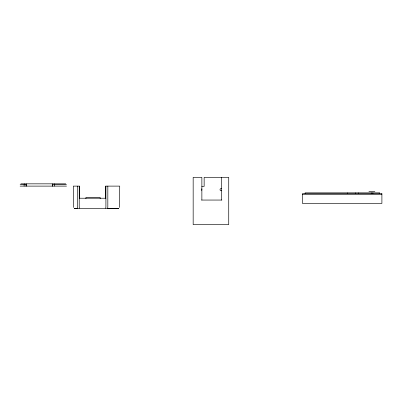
<?xml version="1.0" encoding="UTF-8"?>
<svg xmlns="http://www.w3.org/2000/svg" width="402" height="402" viewBox="0 0 402 402"><rect width="100%" height="100%" fill="white"/><g stroke="black" fill="none" stroke-linecap="round" stroke-linejoin="round"><path stroke-width="0.6" d="M119.605 207.502L119.716 186.111L105.595 186.111L105.595 198.221M107.203 208.437L118.771 208.321L74.234 208.321L77.852 208.422M105.595 208.231L105.857 207.502A1.412 0.543 90 0 0 105.907 206.919L105.907 186.111M107.515 208.231L107.781 207.502A1.412 0.543 -90 0 0 107.826 206.919L107.826 186.111M118.484 208.372L118.515 208.372M20.859 183.84L65.762 183.84M20.1 184.598L26.346 184.598M52.396 184.598L66.521 184.598M20.1 186.111L66.521 186.111M201.814 186.433L204.141 186.433L204.141 177.352L228.733 177.352L228.733 224.648L193.166 224.648L193.166 177.352L201.869 177.352L201.869 200.055M368.895 191.352L374.93 191.352M379.488 192.865L305.088 192.865L305.088 193.623M302.44 194.377L381.9 194.377M79.229 198.221L105.907 198.221M201.513 200.055L221.899 200.055M74.476 208.372L74.536 208.372M79.546 208.231L79.279 207.502A1.412 0.543 -90 0 1 79.229 206.919L79.229 186.111M77.621 208.231L77.355 207.502A1.412 0.543 -90 0 1 77.31 206.919L77.31 186.111M73.415 207.502L73.3 186.111L79.546 186.111L79.546 198.221M379.252 192.865L379.252 193.623M372.865 192.865L372.865 193.623M371.257 192.865L371.257 193.623M358.468 192.865L358.468 193.623M355.453 192.865L355.453 193.623M347.619 192.865L347.619 193.623M221.547 177.352L221.547 200.055M100.163 198.648L100.163 197.462L85.917 197.462L85.917 198.648M54.627 184.598L54.627 186.111M54.315 183.84L54.315 184.598M52.707 184.598L52.707 186.111M52.396 183.84L52.396 186.111M26.346 183.84L26.346 186.111M26.029 184.598L26.029 186.111M24.421 183.84L24.421 184.598M24.11 184.598L24.11 186.111M221.733 190.633A1.136 1.136 0 0 1 220.03 189.649A1.136 1.136 0 0 1 221.733 188.664M201.538 188.845A1.136 1.136 0 0 1 201.538 190.453M381.9 193.623L302.44 193.623L302.44 203.457L381.9 203.457L381.9 193.623"/></g></svg>
